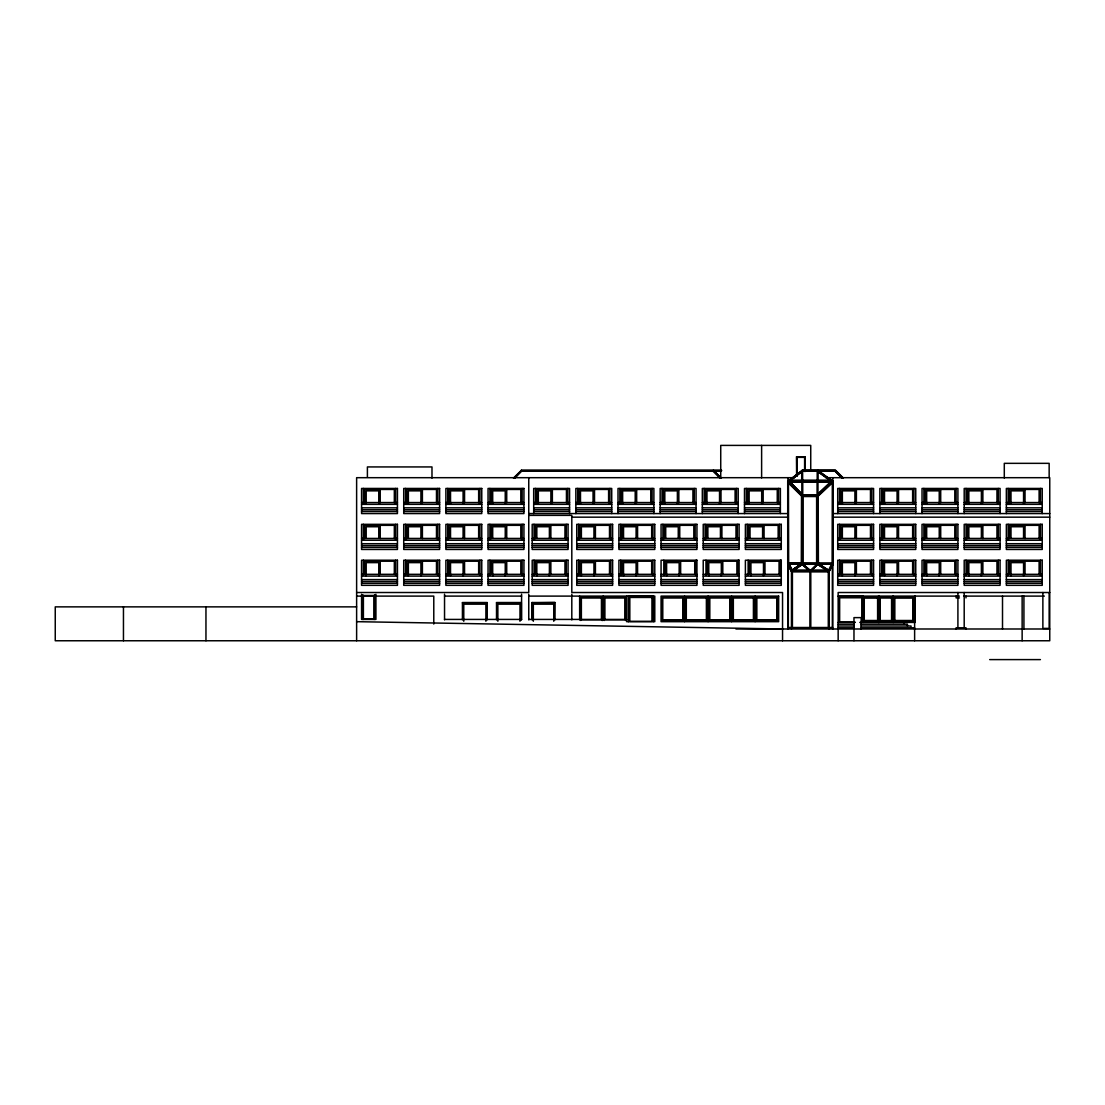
<?xml version="1.0" encoding="UTF-8"?>
<svg xmlns="http://www.w3.org/2000/svg" width="1105" height="1105" viewBox="0 0 1105 1105"><rect width="100%" height="100%" fill="white"/><g stroke="black" fill="none" stroke-linecap="round" stroke-linejoin="round"><path stroke-width="1.5" d="M843.156 478.272L835.394 470.302L802.271 470.343L787.92 481.283L802.271 495.634M832.852 563.536L829.192 570.981L817.603 563.536L829.192 570.981L791.511 570.981L787.837 563.536L832.769 563.812M818.833 563.882L831.692 563.882L818.833 563.882L828.584 570.208L831.692 563.882M829.012 571.672L832.659 564.973L829.012 571.672L829.012 627.502L832.659 627.502M803.86 471.31L803.432 470.882M817.7 470.274L832.769 481.283L817.52 470.343M513.466 478.064L521.422 470.302M513.673 478.272L521.422 470.509L721.537 470.509M514.764 478.272L521.891 470.937L721.413 470.937M802.092 470.274L835.601 470.302L843.364 478.064M817.976 493.949L830.974 481.697L817.078 494.999L802.741 494.999L789.661 481.697L830.974 481.697M817.52 495.634L832.769 481.283M787.713 481.283L802.064 495.634L817.728 495.634L832.977 481.283L832.977 563.812L787.713 563.812L787.713 481.283L832.977 481.283M832.327 562.915L818.183 562.915L818.183 496.104L832.327 482.982L832.12 562.915M817.106 564.006L802.713 564.268L810.31 570.525L817.106 564.006L827.286 570.525L817.714 564.379L811.332 570.525L817.714 564.379M791.636 478.907L796.664 475.136M800.434 472.305L802.948 470.426L790.255 480.537L830.338 480.537L816.871 470.716L802.948 470.716M790.255 480.537L802.617 471.255L834.924 471.144L842.051 478.272M801.014 563.895L789.011 563.895L792.092 570.166L801.014 563.895L793.376 569.31M802.271 563.55L791.511 570.981M792.851 570.083L802.271 563.812L802.271 495.427L817.52 495.427L817.52 563.812M827.286 570.525L793.321 570.525L802.133 564.393L809.247 570.525L802.133 564.393M793.321 570.525L802.713 564.268L817.106 564.268M721.537 470.302L521.215 470.302M809.785 470.937L834.924 470.937L842.051 478.064M721.413 471.144L521.891 470.937M794.412 477.692L356.625 477.692L356.625 640.762M825.877 477.692L1049.75 477.692L1049.75 640.762L55.25 640.762L55.25 606.866L356.625 606.866M790.255 480.371L801.719 480.371M802.617 480.371L817.203 480.371M818.101 480.371L830.338 480.371M787.92 481.117L832.769 481.062M789.661 481.918L830.974 481.918M788.348 483.009L801.636 496.104L801.636 562.915L788.348 562.915L788.348 483.009L788.556 562.915M802.741 494.791L817.078 494.791M801.636 496.104L801.429 562.915M818.183 496.104L818.391 562.915M361.57 502.554L397.441 502.554M403.726 502.554L439.61 502.554M445.881 502.554L481.766 502.554M488.051 502.554L523.936 502.554M533.687 502.554L569.572 502.554M575.843 502.554L611.728 502.554M618.013 502.554L653.884 502.554M660.168 502.554L696.053 502.554M702.324 502.554L738.209 502.554M744.494 502.554L780.379 502.554M837.714 502.554L873.585 502.554M879.87 502.554L915.755 502.554M922.026 502.554L957.911 502.554M964.195 502.554L1000.08 502.554M1006.351 502.554L1042.236 502.554M361.57 504.35L397.441 504.35M403.726 504.35L439.61 504.35M445.881 504.35L481.766 504.35M488.051 504.35L523.936 504.35M533.687 504.35L569.572 504.35M575.843 504.35L611.728 504.35M618.013 504.35L653.884 504.35M660.168 504.35L696.053 504.35M702.324 504.35L738.209 504.35M744.494 504.35L780.379 504.35M837.714 504.35L873.585 504.35M879.87 504.35L915.755 504.35M922.026 504.35L957.911 504.35M964.195 504.35L1000.08 504.35M1006.351 504.35L1042.236 504.35M361.57 507.83L397.441 507.83M403.726 507.83L439.61 507.83M445.881 507.83L481.766 507.83M488.051 507.83L523.936 507.83M533.687 507.83L569.572 507.83M575.843 507.83L611.728 507.83M618.013 507.83L653.884 507.83M660.168 507.83L696.053 507.83M702.324 507.83L738.209 507.83M744.494 507.83L780.379 507.83M837.714 507.83L873.585 507.83M879.87 507.83L915.755 507.83M922.026 507.83L957.911 507.83M964.195 507.83L1000.08 507.83M1006.351 507.83L1042.236 507.83M361.57 509.737L397.441 509.737M403.726 509.737L439.61 509.737M445.881 509.737L481.766 509.737M488.051 509.737L523.936 509.737M533.687 509.737L569.572 509.737M575.843 509.737L611.728 509.737M618.013 509.737L653.884 509.737M660.168 509.737L696.053 509.737M702.324 509.737L738.209 509.737M744.494 509.737L780.379 509.737M837.714 509.737L873.585 509.737M879.87 509.737L915.755 509.737M922.026 509.737L957.911 509.737M964.195 509.737L1000.08 509.737M1006.351 509.737L1042.236 509.737M361.57 511.532L397.441 511.532M403.726 511.532L439.61 511.532M445.881 511.532L481.766 511.532M488.051 511.532L523.936 511.532M533.687 511.532L569.572 511.532M575.843 511.532L611.728 511.532M618.013 511.532L653.884 511.532M660.168 511.532L696.053 511.532M702.324 511.532L738.209 511.532M744.494 511.532L780.379 511.532M837.714 511.532L873.585 511.532M879.87 511.532L915.755 511.532M922.026 511.532L957.911 511.532M964.195 511.532L1000.08 511.532M1006.351 511.532L1042.236 511.532M528.756 513.576L787.92 513.576M832.769 513.576L1049.75 513.576M528.756 515.372L571.81 515.372L571.81 592.515L782.547 592.515L782.547 640.762M571.81 517.168L787.92 517.168M832.769 517.168L1049.75 517.168M361.57 538.439L397.441 538.439M403.726 538.439L439.61 538.439M445.881 538.439L481.766 538.439M488.051 538.439L523.936 538.439M532.196 538.439L568.067 538.439M576.741 538.439L612.626 538.439M618.911 538.439L654.782 538.439M661.066 538.439L696.951 538.439M703.222 538.439L739.107 538.439M745.392 538.439L781.276 538.439M837.714 538.439L873.585 538.439M879.87 538.439L915.755 538.439M922.026 538.439L957.911 538.439M964.195 538.439L1000.08 538.439M1006.351 538.439L1042.236 538.439M361.57 540.235L397.441 540.235M403.726 540.235L439.61 540.235M445.881 540.235L481.766 540.235M488.051 540.235L523.936 540.235M532.196 540.235L568.067 540.235M576.741 540.235L612.626 540.235M618.911 540.235L654.782 540.235M661.066 540.235L696.951 540.235M703.222 540.235L739.107 540.235M745.392 540.235L781.276 540.235M837.714 540.235L873.585 540.235M879.87 540.235L915.755 540.235M922.026 540.235L957.911 540.235M964.195 540.235L1000.08 540.235M1006.351 540.235L1042.236 540.235M361.57 543.715L397.441 543.715M403.726 543.715L439.61 543.715M445.881 543.715L481.766 543.715M488.051 543.715L523.936 543.715M532.196 543.715L568.067 543.715M576.741 543.715L612.626 543.715M618.911 543.715L654.782 543.715M661.066 543.715L696.951 543.715M703.222 543.715L739.107 543.715M745.392 543.715L781.276 543.715M837.714 543.715L873.585 543.715M879.87 543.715L915.755 543.715M922.026 543.715L957.911 543.715M964.195 543.715L1000.08 543.715M1006.351 543.715L1042.236 543.715M361.57 545.621L397.441 545.621M403.726 545.621L439.61 545.621M445.881 545.621L481.766 545.621M488.051 545.621L523.936 545.621M532.196 545.621L568.067 545.621M576.741 545.621L612.626 545.621M618.911 545.621L654.782 545.621M661.066 545.621L696.951 545.621M703.222 545.621L739.107 545.621M745.392 545.621L781.276 545.621M837.714 545.621L873.585 545.621M879.87 545.621L915.755 545.621M922.026 545.621L957.911 545.621M964.195 545.621L1000.08 545.621M1006.351 545.621L1042.236 545.621M361.57 547.417L397.441 547.417M403.726 547.417L439.61 547.417M445.881 547.417L481.766 547.417M488.051 547.417L523.936 547.417M532.196 547.417L568.067 547.417M576.741 547.417L612.626 547.417M618.911 547.417L654.782 547.417M661.066 547.417L696.951 547.417M703.222 547.417L739.107 547.417M745.392 547.417L781.276 547.417M837.714 547.417L873.585 547.417M879.87 547.417L915.755 547.417M922.026 547.417L957.911 547.417M964.195 547.417L1000.08 547.417M1006.351 547.417L1042.236 547.417M789.094 564.172L801.097 564.172M791.691 571.672L788.045 564.973L791.691 571.672L791.691 627.502L788.045 627.502M793.321 570.277L809.247 570.277M811.332 570.277L827.286 570.277M829.192 628.994L829.192 570.733L791.511 570.733L791.511 628.994M361.57 574.324L397.441 574.324M403.726 574.324L439.61 574.324M445.881 574.324L481.766 574.324M488.051 574.324L523.936 574.324M532.196 574.324L568.067 574.324M576.741 574.324L612.626 574.324M618.911 574.324L654.782 574.324M661.066 574.324L696.951 574.324M703.222 574.324L739.107 574.324M745.392 574.324L781.276 574.324M837.714 574.324L873.585 574.324M879.87 574.324L915.755 574.324M922.026 574.324L957.911 574.324M964.195 574.324L1000.08 574.324M1006.351 574.324L1042.236 574.324M361.57 576.119L397.441 576.119M403.726 576.119L439.61 576.119M445.881 576.119L481.766 576.119M488.051 576.119L523.936 576.119M532.196 576.119L568.067 576.119M576.741 576.119L612.626 576.119M618.911 576.119L654.782 576.119M661.066 576.119L696.951 576.119M703.222 576.119L739.107 576.119M745.392 576.119L781.276 576.119M837.714 576.119L873.585 576.119M879.87 576.119L915.755 576.119M922.026 576.119L957.911 576.119M964.195 576.119L1000.08 576.119M1006.351 576.119L1042.236 576.119M361.57 579.6L397.441 579.6M403.726 579.6L439.61 579.6M445.881 579.6L481.766 579.6M488.051 579.6L523.936 579.6M532.196 579.6L568.067 579.6M576.741 579.6L612.626 579.6M618.911 579.6L654.782 579.6M661.066 579.6L696.951 579.6M703.222 579.6L739.107 579.6M745.392 579.6L781.276 579.6M837.714 579.6L873.585 579.6M879.87 579.6L915.755 579.6M922.026 579.6L957.911 579.6M964.195 579.6L1000.08 579.6M1006.351 579.6L1042.236 579.6M361.57 581.492L397.441 581.492M403.726 581.492L439.61 581.492M445.881 581.492L481.766 581.492M488.051 581.492L523.936 581.492M532.196 581.492L568.067 581.492M576.741 581.492L612.626 581.492M618.911 581.492L654.782 581.492M661.066 581.492L696.951 581.492M703.222 581.492L739.107 581.492M745.392 581.492L781.276 581.492M837.714 581.492L873.585 581.492M879.87 581.492L915.755 581.492M922.026 581.492L957.911 581.492M964.195 581.492L1000.08 581.492M1006.351 581.492L1042.236 581.492M361.57 583.288L397.441 583.288M403.726 583.288L439.61 583.288M445.881 583.288L481.766 583.288M488.051 583.288L523.936 583.288M532.196 583.288L568.067 583.288M576.741 583.288L612.626 583.288M618.911 583.288L654.782 583.288M661.066 583.288L696.951 583.288M703.222 583.288L739.107 583.288M745.392 583.288L781.276 583.288M837.714 583.288L873.585 583.288M879.87 583.288L915.755 583.288M922.026 583.288L957.911 583.288M964.195 583.288L1000.08 583.288M1006.351 583.288L1042.236 583.288M356.625 592.515L528.756 592.515L528.756 477.692M1049.75 592.515L838.156 592.515L838.156 640.762M356.625 596.106L433.782 596.106L433.782 624.063M444.541 596.106L521.574 596.106M528.756 596.106L654.782 596.106L654.782 621.673L626.673 621.673L626.673 596.106M838.156 596.106L959.416 596.106M963.629 596.106L1044.363 596.106M838.308 596.41L863.129 596.41M878.42 597.335L863.861 597.335L863.861 621.176L878.42 621.176M892.274 597.294L892.881 621.217L892.716 597.294L879.207 597.294L879.262 621.217M915.078 621.176L893.779 621.176L893.779 597.335L915.078 597.335M959.416 597.902L956.115 597.902L956.115 596.106M891.846 597.971L879.691 597.971L879.691 620.554L891.846 620.554M894.401 598.026L913.048 598.026L913.048 620.499L894.401 620.499M462.429 602.833L487.236 602.833M496.518 602.833L521.325 602.833M531.975 602.833L554.876 602.529M554.213 604.173L533.328 604.173L533.328 621.259M363.393 618.841L373.987 618.841M444.541 619.422L521.574 619.422M528.756 619.422L626.673 619.422M879.207 621.217L892.591 621.217L892.591 597.294M854.966 622.115L839.648 622.115L839.648 597.777L861.776 597.777L861.776 622.115M838.156 622.419L855.063 622.419M859.814 622.419L915.078 622.419L915.078 596.106M838.156 624.215L853.972 624.215M861.154 624.215L907.454 624.215L907.454 626.01M838.156 626.01L853.972 626.01M861.154 626.01L911.031 626.01L911.031 627.792M838.156 627.792L853.972 627.792M861.154 627.792L914.622 627.792M735.93 628.994L1049.75 628.994M989.679 659.602L1040.413 659.602M356.625 621.673L782.547 628.994M817.52 563.55L829.192 570.733M819.537 472.305L816.871 470.716M823.543 475.136L830.214 479.846M830.338 480.537L817.203 471.255L817.203 480.537M802.713 564.006L810.31 570.525M789.661 481.697L801.843 493.894M713.402 470.302L721.358 478.064M721.151 478.272L713.402 470.219M718.264 475.689L720.64 478.064M720.059 478.272L712.932 471.144M787.92 481.283L802.271 470.509M789.011 563.895L792.009 569.904M1049.156 477.692L1049.156 463.34L1004.293 463.34L1004.293 478.023M1049.156 592.515L1049.156 628.4L1042.871 628.4L1042.871 592.515M1042.236 513.576L1042.236 488.451L1006.351 488.451L1006.351 513.576M1040.44 488.451L1040.44 503.507M1040.44 524.336L1040.44 539.392M1040.44 560.221L1040.44 575.277M1039.114 502.665L1039.114 489.446L1009.528 489.446L1009.528 502.665M1039.114 538.536L1039.114 525.331L1009.528 525.331L1009.528 538.536M1039.114 574.42L1039.114 561.216L1009.528 561.216L1009.528 574.42M1025.026 489.446L1025.026 502.665M1025.026 525.331L1025.026 538.536M1025.026 561.216L1025.026 574.42M1023.921 596.106L1023.921 628.994M1023.562 504.115L1023.562 490.855L1010.992 490.855L1010.992 504.115M1023.562 538.328L1023.562 526.74L1010.992 526.74L1010.992 538.328M1023.562 575.871L1023.562 562.625L1010.992 562.625L1010.992 575.871M1022.139 596.106L1022.139 640.762M1008.202 488.451L1008.202 503.507M1008.202 524.336L1008.202 539.392M1008.202 560.221L1008.202 575.277M1002.511 596.106L1002.511 628.994M1000.08 513.576L1000.08 488.451L964.195 488.451L964.195 513.576M998.285 488.451L998.285 503.507M998.285 524.336L998.285 539.392M998.285 560.221L998.285 575.277M996.959 502.665L996.959 489.446L967.358 489.446L967.358 502.665M996.959 538.536L996.959 525.331L967.358 525.331L967.358 538.536M996.959 574.42L996.959 561.216L967.358 561.216L967.358 574.42M982.87 489.446L982.87 502.665M982.87 525.331L982.87 538.536M982.87 561.216L982.87 574.42M981.392 504.115L981.392 490.855L968.836 490.855L968.836 504.115M981.392 538.328L981.392 526.74L968.836 526.74L968.836 538.328M981.392 575.871L981.392 562.625L968.836 562.625L968.836 575.871M966.046 488.451L966.046 503.507M966.046 524.336L966.046 539.392M966.046 560.221L966.046 575.277M965.991 596.106L965.991 597.902M965.991 628.994L965.991 627.792L956.115 627.792L956.115 628.994M964.195 592.515L964.195 627.792M957.911 513.576L957.911 488.451L922.026 488.451L922.026 513.576M957.911 592.515L957.911 627.792M956.115 488.451L956.115 503.507M956.115 524.336L956.115 539.392M956.115 560.221L956.115 575.277M954.803 502.665L954.803 489.446L925.203 489.446L925.203 502.665M954.803 538.536L954.803 525.331L925.203 525.331L925.203 538.536M954.803 574.42L954.803 561.216L925.203 561.216L925.203 574.42M940.7 489.446L940.7 502.665M940.7 525.331L940.7 538.536M940.7 561.216L940.7 574.42M939.236 504.115L939.236 490.855L926.667 490.855L926.667 504.115M939.236 538.328L939.236 526.74L926.667 526.74L926.667 538.328M939.236 575.871L939.236 562.625L926.667 562.625L926.667 575.871M923.877 488.451L923.877 503.507M923.877 524.336L923.877 539.392M923.877 560.221L923.877 575.277M915.755 513.576L915.755 488.451L879.87 488.451L879.87 513.576M914.94 596.106L914.94 622.419M914.622 596.106L914.622 640.762M914.18 597.335L914.18 621.176M913.959 488.451L913.959 503.507M913.959 524.336L913.959 539.392M913.959 560.221L913.959 575.277M913.932 597.335L913.932 621.176M913.614 597.335L913.614 621.176M913.296 597.335L913.352 621.176M912.785 598.026L912.785 620.499M912.633 502.665L912.633 489.446L883.047 489.446L883.047 502.665M912.633 538.536L912.633 525.331L883.047 525.331L883.047 538.536M912.633 574.42L912.633 561.216L883.047 561.216L883.047 574.42M903.862 622.419L903.862 624.215M898.545 489.446L898.545 502.665M898.545 525.331L898.545 538.536M898.545 561.216L898.545 574.42M897.08 504.115L897.08 490.855L884.511 490.855L884.511 504.115M897.08 538.328L897.08 526.74L884.511 526.74L884.511 538.328M897.08 575.871L897.08 562.625L884.511 562.625L884.511 575.871M894.663 598.026L894.663 620.499M894.415 597.335L894.415 621.176M894.097 597.335L894.097 621.176M893.835 597.335L893.835 621.176M893.406 596.106L893.393 622.419M893.089 596.106L893.089 622.419M891.583 597.971L891.583 620.554M881.721 488.451L881.721 503.507M881.721 524.336L881.721 539.392M881.721 560.221L881.721 575.277M879.842 597.294L879.842 621.217M879.525 597.294L879.525 621.217M879.055 596.106L879.055 622.419M878.737 596.106L878.737 622.419M878.42 596.106L878.42 622.419M878.005 597.335L878.005 621.176M873.585 513.576L873.585 488.451L837.714 488.451L837.714 513.576M871.804 488.451L871.804 503.507M871.804 524.336L871.804 539.392M871.804 560.221L871.804 575.277M870.478 502.665L870.478 489.446L840.877 489.446L840.877 502.665M870.478 538.536L870.478 525.331L840.877 525.331L840.877 538.536M870.478 574.42L870.478 561.216L840.877 561.216L840.877 574.42M863.129 596.106L863.129 622.419M861.154 628.994L861.154 617.626L853.972 617.626L853.972 640.762M856.389 489.446L856.389 502.665M856.389 525.331L856.389 538.536M856.389 561.216L856.389 574.42M854.911 504.115L854.911 490.855L842.355 490.855L842.355 504.115M854.911 538.328L854.911 526.74L842.355 526.74L842.355 538.328M854.911 575.871L854.911 562.625L842.355 562.625L842.355 575.871M839.551 488.451L839.551 503.507M839.551 524.336L839.551 539.392M839.551 560.221L839.551 575.277M832.769 477.692L832.769 628.994M832.355 564.973L832.355 627.502M818.101 471.724L818.101 480.537M817.976 481.697L817.976 494.156M817.728 495.634L817.728 563.812M817.078 481.697L817.078 494.999M810.739 471.034L810.739 445.398L720.736 445.398L720.736 477.857M805.034 471.476L805.034 456.766L796.47 456.766L796.636 476.379M804.868 456.766L804.868 471.476M804.606 471.034L804.606 457.36L797.05 457.36L797.05 476.158M802.741 481.697L802.741 494.999M802.617 471.089L802.617 480.537M802.064 495.634L802.064 563.812M801.843 481.697L801.843 494.101M801.719 471.766L801.719 480.537M788.335 564.973L788.335 627.502M787.92 477.692L787.92 628.994M780.379 513.576L780.379 488.451L744.494 488.451L744.494 513.576M780.379 560.221L780.379 575.277M779.481 524.336L779.481 539.392M779.053 574.42L779.053 561.216L749.452 561.216L749.452 574.42M778.583 488.451L778.583 503.507M778.155 538.536L778.155 525.331L748.555 525.331L748.555 538.536M777.547 597.294L777.547 620.471M777.257 502.665L777.257 489.446L747.657 489.446L747.657 502.665M764.964 561.216L764.964 574.42M764.066 525.331L764.066 538.536M763.486 575.871L763.486 562.625L750.93 562.625L750.93 575.871M763.168 489.446L763.168 502.665M762.588 538.328L762.588 526.74L750.033 526.74L750.033 538.328M761.69 504.115L761.69 490.855L749.135 490.855L749.135 504.115M761.621 445.398L761.621 477.857M755.129 596.106L755.129 621.673M754.024 597.294L754.024 620.471M748.126 560.221L748.126 575.277M747.242 524.336L747.242 539.392M746.345 488.451L746.345 503.507M738.209 513.576L738.209 488.451L702.324 488.451L702.324 513.576M738.209 560.221L738.209 575.277M737.311 524.336L737.311 539.392M736.883 574.42L736.883 561.216L707.297 561.216L707.297 574.42M736.413 488.451L736.413 503.507M735.999 538.536L735.999 525.331L706.399 525.331L706.399 538.536M735.101 502.665L735.101 489.446L705.501 489.446L705.501 502.665M731.62 596.106L731.62 621.673M730.516 597.294L730.516 620.471M722.794 561.216L722.794 574.42M721.897 525.331L721.897 538.536M721.33 575.871L721.33 562.625L708.761 562.625L708.761 575.871M720.999 489.446L720.999 502.665M720.432 538.328L720.432 526.74L707.863 526.74L707.863 538.328M719.535 504.115L719.535 490.855L706.965 490.855L706.965 504.115M708.098 596.106L708.098 621.673M706.993 597.294L706.993 620.471M705.971 560.221L705.971 575.277M705.073 524.336L705.073 539.392M704.175 488.451L704.175 503.507M696.053 513.576L696.053 488.451L660.168 488.451L660.168 513.576M696.053 560.221L696.053 575.277M695.155 524.336L695.155 539.392M694.727 574.42L694.727 561.216L665.127 561.216L665.127 574.42M694.258 488.451L694.258 503.507M693.83 538.536L693.83 525.331L664.229 525.331L664.229 538.536M692.932 502.665L692.932 489.446L663.332 489.446L663.332 502.665M684.575 596.106L684.575 621.673M683.484 597.294L683.484 620.471M680.639 561.216L680.639 574.42M679.741 525.331L679.741 538.536M679.161 575.871L679.161 562.625L666.605 562.625L666.605 575.871M678.843 489.446L678.843 502.665M678.263 538.328L678.263 526.74L665.707 526.74L665.707 538.328M677.379 504.115L677.379 490.855L664.809 490.855L664.809 504.115M663.815 560.221L663.815 575.277M662.917 524.336L662.917 539.392M662.019 488.451L662.019 503.507M653.884 513.576L653.884 488.451L618.013 488.451L618.013 513.576M653.29 621.673L653.29 595.802L628.469 595.802L628.469 621.673M652.986 524.336L652.986 539.392M652.986 560.221L652.986 575.277M652.102 488.451L652.102 503.507M651.674 538.536L651.674 525.331L622.074 525.331L622.074 538.536M651.674 574.42L651.674 561.216L622.074 561.216L622.074 574.42M650.776 502.665L650.776 489.446L621.176 489.446L621.176 502.665M637.571 525.331L637.571 538.536M637.571 561.216L637.571 574.42M636.673 489.446L636.673 502.665M636.107 538.328L636.107 526.74L623.538 526.74L623.538 538.328M636.107 575.871L636.107 562.625L623.538 562.625L623.538 575.871M635.209 504.115L635.209 490.855L622.64 490.855L622.64 504.115M626.19 620.471L626.19 597.294L604.269 597.294L604.269 620.471M625.582 597.294L625.582 620.471M620.748 524.336L620.748 539.392M620.748 560.221L620.748 575.277M619.85 488.451L619.85 503.507M611.728 513.576L611.728 488.451L575.843 488.451L575.843 513.576M610.83 524.336L610.83 539.392M610.83 560.221L610.83 575.277M609.932 488.451L609.932 503.507M609.504 538.536L609.504 525.331L579.918 525.331L579.918 538.536M609.504 574.42L609.504 561.216L579.918 561.216L579.918 574.42M608.606 502.665L608.606 489.446L579.02 489.446L579.02 502.665M603.164 596.106L603.164 619.96M602.667 620.471L602.667 597.294L580.747 597.294L580.747 620.471M602.059 597.294L602.059 620.471M595.415 525.331L595.415 538.536M595.415 561.216L595.415 574.42M594.518 489.446L594.518 502.665M593.951 538.328L593.951 526.74L581.382 526.74L581.382 538.328M593.951 575.871L593.951 562.625L581.382 562.625L581.382 575.871M593.054 504.115L593.054 490.855L580.484 490.855L580.484 504.115M579.642 596.106L579.642 619.96M578.592 524.336L578.592 539.392M578.592 560.221L578.592 575.277M577.694 488.451L577.694 503.507M571.81 594.228L571.81 619.891M569.572 513.576L569.572 488.451L533.687 488.451L533.687 513.576M567.777 488.451L567.777 503.507M566.451 502.665L566.451 489.446L536.85 489.446L536.85 502.665M566.271 524.336L566.271 539.392M566.271 560.221L566.271 575.277M564.959 538.536L564.959 525.331L535.359 525.331L535.359 538.536M564.959 574.42L564.959 561.216L535.359 561.216L535.359 574.42M555 619.877L555.111 602.529L531.975 602.529L532.085 619.877L532.196 602.529M553.757 604.173L553.757 621.259M552.362 489.446L552.362 502.665M550.884 504.115L550.884 490.855L538.328 490.855L538.328 504.115M550.856 525.331L550.856 538.536M550.856 561.216L550.856 574.42M549.392 538.328L549.392 526.74L536.823 526.74L536.823 538.328M549.392 575.871L549.392 562.625L536.823 562.625L536.823 575.871M535.538 488.451L535.538 503.507M534.033 524.336L534.033 539.392M534.033 560.221L534.033 575.277M528.756 594.214L528.756 619.85M522.14 488.451L522.14 503.507M522.14 524.336L522.14 539.392M522.14 560.221L522.14 575.277M521.574 594.214L521.574 619.629M521.325 619.877L521.325 602.529L496.518 602.529L496.518 619.877M520.814 502.665L520.814 489.446L491.214 489.446L491.214 502.665M520.814 538.536L520.814 525.331L491.214 525.331L491.214 538.536M520.814 574.42L520.814 561.216L491.214 561.216L491.214 574.42M519.985 621.259L519.985 604.173L497.858 604.173L497.858 621.259M506.725 489.446L506.725 502.665M506.725 525.331L506.725 538.536M506.725 561.216L506.725 574.42M505.247 504.115L505.247 490.855L492.692 490.855L492.692 504.115M505.247 538.328L505.247 526.74L492.692 526.74L492.692 538.328M505.247 575.871L505.247 562.625L492.692 562.625L492.692 575.871M489.902 488.451L489.902 503.507M489.902 524.336L489.902 539.392M489.902 560.221L489.902 575.277M487.236 619.877L487.236 602.529L462.429 602.529L462.429 619.877M485.896 621.259L485.896 604.173L463.769 604.173L463.769 621.259M479.971 488.451L479.971 503.507M479.971 524.336L479.971 539.392M479.971 560.221L479.971 575.277M478.658 502.665L478.658 489.446L449.058 489.446L449.058 502.665M478.658 538.536L478.658 525.331L449.058 525.331L449.058 538.536M478.658 574.42L478.658 561.216L449.058 561.216L449.058 574.42M464.556 489.446L464.556 502.665M464.556 525.331L464.556 538.536M464.556 561.216L464.556 574.42M463.092 504.115L463.092 490.855L450.522 490.855L450.522 504.115M463.092 538.328L463.092 526.74L450.522 526.74L450.522 538.328M463.092 575.871L463.092 562.625L450.522 562.625L450.522 575.871M447.732 488.451L447.732 503.507M447.732 524.336L447.732 539.392M447.732 560.221L447.732 575.277M444.541 594.228L444.541 619.85M437.815 488.451L437.815 503.507M437.815 524.336L437.815 539.392M437.815 560.221L437.815 575.277M436.489 502.665L436.489 489.446L406.889 489.446L406.889 502.665M436.489 538.536L436.489 525.331L406.889 525.331L406.889 538.536M436.489 574.42L436.489 561.216L406.889 561.216L406.889 574.42M431.986 478.092L431.986 466.932L367.399 466.932L367.399 477.222M422.4 489.446L422.4 502.665M422.4 525.331L422.4 538.536M422.4 561.216L422.4 574.42M420.922 504.115L420.922 490.855L408.367 490.855L408.367 504.115M420.922 538.328L420.922 526.74L408.367 526.74L408.367 538.328M420.922 575.871L420.922 562.625L408.367 562.625L408.367 575.871M405.576 488.451L405.576 503.507M405.576 524.336L405.576 539.392M405.576 560.221L405.576 575.277M395.645 488.451L395.645 503.507M395.645 524.336L395.645 539.392M395.645 560.221L395.645 575.277M394.333 502.665L394.333 489.446L364.733 489.446L364.733 502.665M394.333 538.536L394.333 525.331L364.733 525.331L364.733 538.536M394.333 574.42L394.333 561.216L364.733 561.216L364.733 574.42M380.231 489.446L380.231 502.665M380.231 525.331L380.231 538.536M380.231 561.216L380.231 574.42M378.766 504.115L378.766 490.855L366.197 490.855L366.197 504.115M378.766 538.328L378.766 526.74L366.197 526.74L366.197 538.328M378.766 575.871L378.766 562.625L366.197 562.625L366.197 575.871M375.921 594.31L375.921 619.422L361.57 619.422L361.57 594.31M374.581 594.697L374.581 619.422M373.987 619.422L373.987 595.498L363.393 595.498L363.393 619.422M363.407 488.451L363.407 503.507M363.407 524.336L363.407 539.392M363.407 560.221L363.407 575.277M362.813 594.697L362.813 619.422M205.958 606.866L205.958 640.762M123.456 606.866L123.456 640.762M397.441 488.451L361.57 488.451L361.57 513.576L397.441 513.576L397.441 488.451M439.61 488.451L403.726 488.451L403.726 513.576L439.61 513.576L439.61 488.451M481.766 488.451L445.881 488.451L445.881 513.576L481.766 513.576L481.766 488.451M523.936 488.451L488.051 488.451L488.051 513.576L523.936 513.576L523.936 488.451M816.623 496.532L803.169 496.532L803.169 562.915L816.623 562.915L816.623 496.532M397.441 524.336L361.57 524.336L361.57 549.461L397.441 549.461L397.441 524.336M439.61 524.336L403.726 524.336L403.726 549.461L439.61 549.461L439.61 524.336M481.766 524.336L445.881 524.336L445.881 549.461L481.766 549.461L481.766 524.336M523.936 524.336L488.051 524.336L488.051 549.461L523.936 549.461L523.936 524.336M568.067 524.336L532.196 524.336L532.196 549.461L568.067 549.461L568.067 524.336M612.626 524.336L576.741 524.336L576.741 549.461L612.626 549.461L612.626 524.336M654.782 524.336L618.911 524.336L618.911 549.461L654.782 549.461L654.782 524.336M696.951 524.336L661.066 524.336L661.066 549.461L696.951 549.461L696.951 524.336M739.107 524.336L703.222 524.336L703.222 549.461L739.107 549.461L739.107 524.336M781.276 524.336L745.392 524.336L745.392 549.461L781.276 549.461L781.276 524.336M873.585 524.336L837.714 524.336L837.714 549.461L873.585 549.461L873.585 524.336M915.755 524.336L879.87 524.336L879.87 549.461L915.755 549.461L915.755 524.336M957.911 524.336L922.026 524.336L922.026 549.461L957.911 549.461L957.911 524.336M1000.08 524.336L964.195 524.336L964.195 549.461L1000.08 549.461L1000.08 524.336M1042.236 524.336L1006.351 524.336L1006.351 549.461L1042.236 549.461L1042.236 524.336M397.441 560.221L361.57 560.221L361.57 585.332L397.441 585.332L397.441 560.221M439.61 560.221L403.726 560.221L403.726 585.332L439.61 585.332L439.61 560.221M481.766 560.221L445.881 560.221L445.881 585.332L481.766 585.332L481.766 560.221M523.936 560.221L488.051 560.221L488.051 585.332L523.936 585.332L523.936 560.221M568.067 560.221L532.196 560.221L532.196 585.332L568.067 585.332L568.067 560.221M612.626 560.221L576.741 560.221L576.741 585.332L612.626 585.332L612.626 560.221M654.782 560.221L618.911 560.221L618.911 585.332L654.782 585.332L654.782 560.221M696.951 560.221L661.066 560.221L661.066 585.332L696.951 585.332L696.951 560.221M739.107 560.221L703.222 560.221L703.222 585.332L739.107 585.332L739.107 560.221M781.276 560.221L745.392 560.221L745.392 585.332L781.276 585.332L781.276 560.221M873.585 560.221L837.714 560.221L837.714 585.332L873.585 585.332L873.585 560.221M915.755 560.221L879.87 560.221L879.87 585.332L915.755 585.332L915.755 560.221M957.911 560.221L922.026 560.221L922.026 585.332L957.911 585.332L957.911 560.221M1000.08 560.221L964.195 560.221L964.195 585.332L1000.08 585.332L1000.08 560.221M1042.236 560.221L1006.351 560.221L1006.351 585.332L1042.236 585.332L1042.236 560.221M809.896 571.879L792.409 571.879L792.409 627.502L809.896 627.502L809.896 571.879M828.294 571.879L810.794 571.879L810.794 627.502L828.294 627.502L828.294 571.879M778.652 596.106L661.066 596.106L661.066 621.673L778.652 621.673L778.652 596.106M651.95 597.446L629.822 597.446L629.822 621.369L651.95 621.369L651.95 597.446M684.092 597.294L662.171 597.294L662.171 620.471L684.092 620.471L684.092 597.294M707.614 597.294L685.68 597.294L685.68 620.471L707.614 620.471L707.614 597.294M731.123 597.294L709.203 597.294L709.203 620.471L731.123 620.471L731.123 597.294M754.646 597.294L732.712 597.294L732.712 620.471L754.646 620.471L754.646 597.294M778.155 597.294L756.234 597.294L756.234 620.471L778.155 620.471L778.155 597.294M601.452 597.971L581.368 597.971L581.368 619.808L601.452 619.808L601.452 597.971M624.96 597.971L604.877 597.971L604.877 619.808L624.96 619.808L624.96 597.971M682.862 597.971L662.779 597.971L662.779 619.808L682.862 619.808L682.862 597.971M706.385 597.971L686.302 597.971L686.302 619.808L706.385 619.808L706.385 597.971M729.894 597.971L709.811 597.971L709.811 619.808L729.894 619.808L729.894 597.971M753.417 597.971L733.333 597.971L733.333 619.808L753.417 619.808L753.417 597.971M776.926 597.971L756.842 597.971L756.842 619.808L776.926 619.808L776.926 597.971M877.605 598.026L864.262 598.026L864.262 620.499L877.605 620.499L877.605 598.026M892.011 621.217L892.011 597.294L891.956 621.217"/></g></svg>
